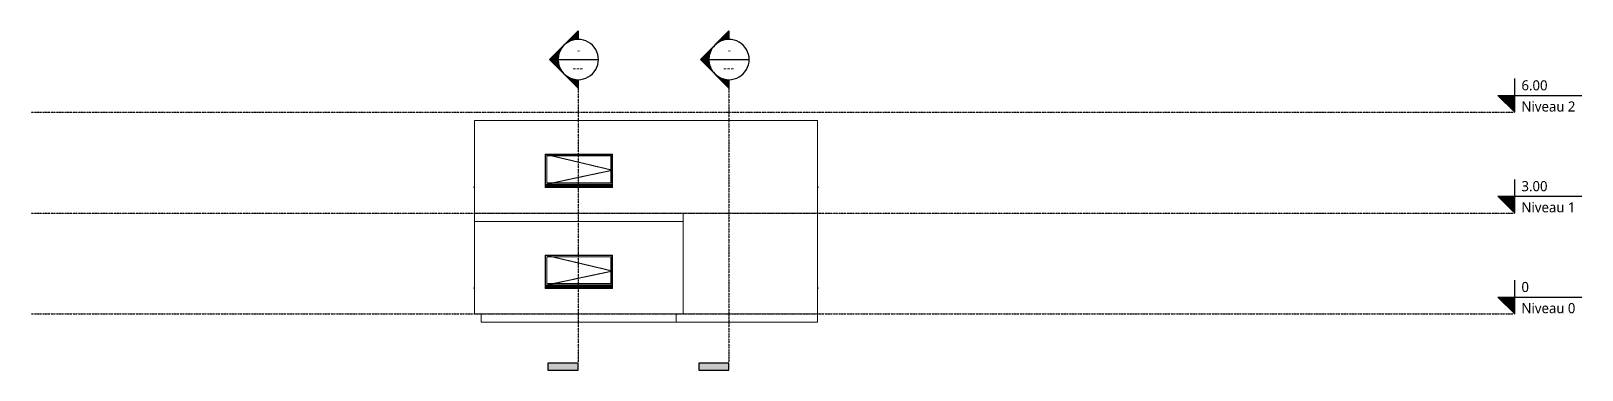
# Model space of a CAD drawing. Header units: millimetres. Extents: x -22111 to 24002, y -1669 to 8418.
import ezdxf

# ---------------------------------------------------------------- set-up
doc = ezdxf.new("R2010")
doc.units = ezdxf.units.MM
doc.linetypes.add('Centre', pattern=[12.499999999999998, 2.5, -1.874999999999999, 6.25, -1.874999999999999])
doc.linetypes.add('Tiret point', pattern=[6.249999999999998, 2.5, -1.874999999999999, 0, -1.874999999999999])
for name, color, linetype, lineweight in [('A-FLOR', 192, 'Continuous', 13), ('A-FLOR-LEVL', 51, 'Continuous', 30), ('A-GLAZ', 151, 'Continuous', 13), ('A-GLAZ-SILL', 1, 'Continuous', 13), ('A-WALL', 113, 'Continuous', 13), ('G-ANNO-SYMB', 111, 'Continuous', 30)]:
    doc.layers.add(name, color=color, linetype=linetype, lineweight=lineweight)
doc.styles.add('Trebuchet MS', font='trebuc.ttf', dxfattribs={"height": 299.9999999999996})
doc.styles.add('Trebuchet MS_1', font='trebuc.ttf', dxfattribs={"height": 249.9999999999997})

# ---------------------------------------------------------------- blocks, each defined once
blk = doc.blocks.new('1 Vantail - Droit - 0_60 m x 0_95 m - Appui en aluminium _2_00m large_-255854-Elévation Ouest')
at = {"layer": 'A-GLAZ', "linetype": 'Centre', "lineweight": 9}
for p in [(-6825.473373766344, 1749.999999999981), (-6825.473373766344, 849.9999999999806)]:
    blk.add_line(p, (-4825.473373766345, 1275.000000000118), dxfattribs=at)
at = {"layer": 'A-GLAZ'}
for p, q in [((-6810.473373766344, 864.9999999999804), (-6810.473373766344, 1734.99999999998)), ((-6810.473373766344, 1734.99999999998), (-4840.473373766345, 1734.99999999998)), ((-6775.473373766344, 1699.999999999981), (-6775.473373766344, 899.9999999999801)), ((-6775.473373766345, 1699.999999999982), (-4875.473373766345, 1699.999999999982)), ((-4875.473373766345, 899.9999999999799), (-4875.473373766345, 1699.999999999982)), ((-4840.473373766345, 1734.99999999998), (-4840.473373766345, 864.9999999999804)), ((-6825.473373766344, 839.3761424862691), (-4825.473373766345, 839.37614248627)), ((-6825.473373766344, 823.2991909404146), (-4825.473373766345, 823.2991909404146)), ((-6825.473373766344, 794.9999999999804), (-4825.473373766345, 794.9999999999804)), ((-4840.473373766345, 864.9999999999804), (-6810.473373766344, 864.9999999999804)), ((-6775.473373766344, 899.9999999999801), (-4875.473373766345, 899.9999999999799))]:
    blk.add_line(p, q, dxfattribs=at)
at = {"layer": 'A-GLAZ-SILL'}
for p, q in [((-4825.473373766345, 789.7296905869786), (-6825.473373766344, 789.7296905869786)), ((-6825.473373766344, 776.0661400023423), (-6825.473373766344, 777.6427035314294)), ((-6825.473373766344, 760.5104235264467), (-6825.473373766344, 776.0661400023423)), ((-6825.473373766344, 776.0661400023423), (-4825.473373766345, 776.0661400023423)), ((-4825.473373766345, 760.5104235264467), (-6825.473373766344, 760.5104235264467)), ((-4825.473373766345, 777.6427035314291), (-4825.473373766345, 776.0661400023423)), ((-4825.473373766345, 776.0661400023423), (-4825.473373766345, 760.5104235264467))]:
    blk.add_line(p, q, dxfattribs=at)
blk = doc.blocks.new('1 Vantail - Droit - 0_60 m x 0_95 m - Appui en aluminium _2_00m large_-V1-Elévation Ouest')
at = {"layer": 'A-GLAZ-SILL'}
for p, q in [((1289.526626234665, 776.0661400023423), (1274.526626233698, 777.6427035314294)), ((1274.526626233698, 772.3874917681118), (1284.526626234666, 771.3364494153532)), ((1284.526626234666, 771.3364494153532), (1284.526626234666, 761.035944702775)), ((1284.526626234666, 761.035944702775), (1289.526626234665, 760.5104235264467)), ((1289.526626234665, 760.5104235264467), (1289.526626234665, 776.0661400023423))]:
    blk.add_line(p, q, dxfattribs=at)
blk = doc.blocks.new('1 Vantail - Droit - 0_60 m x 0_95 m - Appui en aluminium _2_00m large_-V2-Elévation Ouest')
at = {"layer": 'A-GLAZ-SILL'}
for p, q in [((-8925.473373766366, 777.6427035314256), (-8940.473373767298, 776.0661400023423)), ((-8940.473373767298, 776.0661400023423), (-8940.473373767298, 760.5104235264467)), ((-8940.473373767298, 760.5104235264467), (-8935.473373767298, 761.035944702775)), ((-8935.473373767298, 771.3364494153532), (-8925.473373766366, 772.3874917681079)), ((-8935.473373767298, 761.035944702775), (-8935.473373767298, 771.3364494153532))]:
    blk.add_line(p, q, dxfattribs=at)
blk = doc.blocks.new('Niveau - Marqueur de niveau - Point triangulaire-1765-Elévation Ouest')
at = {"layer": 'A-FLOR-LEVL'}
blk.add_hatch(color=256, dxfattribs=at).paths.add_polyline_path([(22001.75957074366, 500.0000000001389), (22001.75957074366, 1.398252e-10), (21501.75957074365, 500.0000000001389)])
for p, q in [((22001.75957074366, 1.401425e-10), (22001.75957074366, 1000.000000000135)), ((21501.75957074365, 500.000000000136), (22001.75957074366, 1.402482e-10)), ((21501.75957074365, 500.000000000136), (24001.75957074365, 500.000000000136))]:
    blk.add_line(p, q, dxfattribs=at)
blk = doc.blocks.new('Coupe - Marque de la ligne de coupe - Verticale pleine-3537-Elévation Ouest')
at = {"layer": 'G-ANNO-SYMB'}
blk.add_hatch(color=256, dxfattribs=at).paths.add_polyline_path([(-2259.063198170641, -1469.200000000009), (-1359.063198170642, -1469.200000000018), (-1359.063198170644, -1669.200000000018), (-2259.063198170643, -1669.200000000009)])
for p, q in [((-2259.063198170641, -1469.200000000009), (-2259.063198170643, -1669.200000000009)), ((-1359.063198170642, -1469.200000000018), (-2259.063198170641, -1469.200000000009)), ((-2259.063198170643, -1669.200000000009), (-1359.063198170644, -1669.200000000018)), ((-1359.063198170644, -1669.200000000017), (-1359.063198170642, -1469.200000000018))]:
    blk.add_line(p, q, dxfattribs=at)
blk = doc.blocks.new('Coupe - Extrémité de la ligne de coupe - Pleine-2974-Elévation Ouest')
at = {"layer": 'G-ANNO-SYMB'}
h = blk.add_hatch(color=256, dxfattribs=at)
edge = h.paths.add_edge_path()
edge.add_line((-1359.063198170647, 8417.728137423828), (-1783.327266882569, 7993.464068711903))
edge.add_arc((-1359.063198170638, 7569.199999999977), 599.9999999999985, 90.00000000000051, 135.0000000000003, ccw=False)
edge.add_line((-1359.063198170645, 8169.199999999975), (-1359.063198170647, 8417.728137423828))
h = blk.add_hatch(color=256, dxfattribs=at)
edge = h.paths.add_edge_path()
edge.add_line((-2207.591335594491, 7569.199999999972), (-1959.063198170638, 7569.199999999975))
edge.add_arc((-1359.063198170638, 7569.199999999975), 600.0000000000008, 135.0000000000008, 180.0000000000004, ccw=False)
edge.add_line((-1783.327266882571, 7993.4640687119), (-2207.591335594491, 7569.199999999972))
h = blk.add_hatch(color=256, dxfattribs=at)
edge = h.paths.add_edge_path()
edge.add_line((-2207.591335594491, 7569.199999999975), (-1783.327266882569, 7144.935931288049))
edge.add_arc((-1359.063198170638, 7569.199999999977), 600.0000000000013, 180.0000000000002, 224.9999999999998, ccw=False)
edge.add_line((-1959.063198170638, 7569.199999999975), (-2207.591335594491, 7569.199999999975))
h = blk.add_hatch(color=256, dxfattribs=at)
edge = h.paths.add_edge_path()
edge.add_line((-1359.063198170643, 6720.671862576122), (-1359.063198170642, 6969.199999999975))
edge.add_arc((-1359.063198170638, 7569.199999999975), 599.9999999999987, 224.9999999999999, 269.99999999999966, ccw=False)
edge.add_line((-1783.327266882567, 7144.935931288047), (-1359.063198170643, 6720.671862576122))
for p, q in [((-2207.5913355945, 7569.19999999998), (-1359.063198170632, 8417.728137423826)), ((-1783.327266882569, 7993.464068711903), (-1359.063198170647, 8417.728137423828)), ((-1359.063198170634, 8169.199999999975), (-1359.063198170633, 8417.728137423826)), ((-1359.063198170647, 8417.728137423828), (-1359.063198170645, 8169.199999999975)), ((-2207.591335594491, 7569.199999999972), (-1783.327266882571, 7993.4640687119)), ((-2207.5913355945, 7569.19999999998), (-1359.063198170643, 6720.671862576122)), ((-1959.063198170638, 7569.199999999975), (-2207.591335594491, 7569.199999999972)), ((-2207.591335594491, 7569.199999999975), (-1959.063198170638, 7569.199999999975)), ((-1783.327266882569, 7144.935931288049), (-2207.591335594491, 7569.199999999975)), ((-1359.063198170643, 6720.671862576122), (-1783.327266882567, 7144.935931288047)), ((-1359.063198170641, 6969.199999999975), (-1359.063198170643, 6720.671862576122)), ((-1359.063198170642, 6969.199999999975), (-1359.063198170643, 6720.671862576122))]:
    blk.add_line(p, q, dxfattribs=at)
for centre, radius, start, end in [((-1359.063198170638, 7569.199999999975), 600.0000000000003, 89.99999999999984, 269.9999999999993), ((-1359.063198170638, 7569.199999999975), 600.0000000000008, 135.0000000000004, 180), ((-1359.063198170638, 7569.199999999977), 599.9999999999985, 90.00000000000018, 134.9999999999999), ((-1359.06319817064, 7569.199999999975), 600.0000000000005, 269.9999999999997, 89.99999999999984), ((-1359.063198170638, 7569.199999999977), 600.0000000000013, 179.9999999999998, 224.9999999999994), ((-1359.063198170638, 7569.199999999975), 599.9999999999987, 224.9999999999995, 269.9999999999993)]:
    blk.add_arc(centre, radius, start, end, dxfattribs=at)

msp = doc.modelspace()

# ---------------------------------------------------------------- linework, layer by layer
at = {"layer": 'A-FLOR'}
for p, q in [((-8925.473373766366, 2999.99999999998), (-2725.473373766319, 2999.99999999998)), ((-8925.473373766366, 2999.99999999998), (-8925.473373766366, 2749.99999999998)), ((-2725.473373766319, 2999.99999999998), (-2725.473373766319, 2749.99999999998)), ((-8725.473373766368, -1.94916e-11), (-8725.473373766368, -250.0000000000195)), ((1274.526626233696, -250.0000000000195), (-8725.473373766368, -250.0000000000195)), ((-2925.473373766329, -1.94916e-11), (-2925.473373766329, -250.0000000000195)), ((1274.526626233696, -1.94916e-11), (1274.526626233696, -250.0000000000195))]:
    msp.add_line(p, q, dxfattribs=at)
at = {"layer": 'A-FLOR-LEVL', "linetype": 'Tiret point'}
for p, q in [((-22110.85823820323, 6000.000000000315), (22001.75957074367, 6000.000000000172)), ((-22110.85823820323, 3000.000000000048), (22001.75957074367, 3000.000000000048)), ((-22110.85823820323, 1.374077e-10), (22001.75957074368, 1.374077e-10))]:
    msp.add_line(p, q, dxfattribs=at)
at = {"layer": 'A-WALL'}
for p, q in [((1274.526626233697, 5749.999999999979), (-8925.473373766337, 5749.999999999979)), ((-8925.473373766337, 5749.999999999979), (-8925.473373766337, 2999.99999999998)), ((1274.526626233697, 5749.999999999979), (1274.526626233697, -1.94916e-11)), ((-6825.473373766332, 3777.642703531432), (-6825.473373766332, 4749.999999999981)), ((-6825.473373766332, 4749.999999999981), (-4825.473373766334, 4749.999999999981)), ((-4825.473373766334, 4749.999999999981), (-4825.473373766334, 3777.642703531432)), ((1274.526626233697, 2999.99999999998), (-2725.473373766304, 2999.99999999998)), ((-2725.47337376633, 2749.99999999998), (-8925.473373766363, 2749.99999999998)), ((-8925.473373766366, 2749.99999999998), (-8925.473373766366, -1.94916e-11)), ((-2725.47337376633, 2749.99999999998), (-2725.47337376633, -1.94916e-11)), ((-6825.473373766342, 777.6427035314294), (-6825.473373766342, 1749.999999999981)), ((-6825.473373766342, 1749.999999999981), (-4825.473373766345, 1749.999999999981)), ((-4825.473373766345, 1749.999999999981), (-4825.473373766345, 777.6427035314293)), ((-8925.473373766366, -1.94916e-11), (1274.526626233697, -1.94916e-11))]:
    msp.add_line(p, q, dxfattribs=at)
at = {"layer": 'G-ANNO-SYMB'}
for p, q in [((-6442.265071182236, 7569.199999999975), (-5242.265071182235, 7569.199999999975)), ((-1959.063198170639, 7569.199999999975), (-759.0631981706387, 7569.199999999975))]:
    msp.add_line(p, q, dxfattribs=at)
at = {"layer": 'G-ANNO-SYMB', "linetype": 'Tiret point'}
for p, q in [((-5842.265071182243, 6969.199999999979), (-5842.265071182243, -1469.200000000019)), ((-1359.063198170642, 6969.199999999979), (-1359.063198170642, -1469.200000000019))]:
    msp.add_line(p, q, dxfattribs=at)

# ---------------------------------------------------------------- block references
at = {"layer": 'A-FLOR-LEVL'}
for p in [(0, 6000.000000000031), (0, 2999.999999999909), (0, 0)]:
    msp.add_blockref('Niveau - Marqueur de niveau - Point triangulaire-1765-Elévation Ouest', p, dxfattribs=at)
at = {"layer": 'A-GLAZ', "lineweight": 9}
for name, p in [('1 Vantail - Droit - 0_60 m x 0_95 m - Appui en aluminium _2_00m large_-255854-Elévation Ouest', (0, 3000)), ('1 Vantail - Droit - 0_60 m x 0_95 m - Appui en aluminium _2_00m large_-V2-Elévation Ouest', (0, 3000)), ('1 Vantail - Droit - 0_60 m x 0_95 m - Appui en aluminium _2_00m large_-V1-Elévation Ouest', (0, 3000)), ('1 Vantail - Droit - 0_60 m x 0_95 m - Appui en aluminium _2_00m large_-255854-Elévation Ouest', (0, 0)), ('1 Vantail - Droit - 0_60 m x 0_95 m - Appui en aluminium _2_00m large_-V2-Elévation Ouest', (0, 0)), ('1 Vantail - Droit - 0_60 m x 0_95 m - Appui en aluminium _2_00m large_-V1-Elévation Ouest', (0, 0))]:
    msp.add_blockref(name, p, dxfattribs=at)
at = {"layer": 'G-ANNO-SYMB'}
for name, p in [('Coupe - Extrémité de la ligne de coupe - Pleine-2974-Elévation Ouest', (-4483.201873011596, 0)), ('Coupe - Extrémité de la ligne de coupe - Pleine-2974-Elévation Ouest', (0, 0)), ('Coupe - Marque de la ligne de coupe - Verticale pleine-3537-Elévation Ouest', (-4483.201873011597, 0)), ('Coupe - Marque de la ligne de coupe - Verticale pleine-3537-Elévation Ouest', (0, 0))]:
    msp.add_blockref(name, p, dxfattribs=at)

# ---------------------------------------------------------------- texts
at = {"layer": 'A-FLOR-LEVL', "char_height": 299.9999999999996, "attachment_point": 1, "style": 'Trebuchet MS'}
for s, insert, width in [('6.00', (22202.3122908351, 6951.120147257395), 1010.126249999999), ('Niveau 2', (22202.3122908351, 6321.614472002809), 1980.168124999997), ('3.00', (22202.3122908351, 3951.120147257273), 1010.126249999999), ('Niveau 1', (22202.3122908351, 3321.614472002688), 1980.168124999997), ('0', (22202.3122908351, 951.1201472573638), 272.5737499999997), ('Niveau 0', (22202.3122908351, 321.6144720027785), 1980.168124999997)]:
    msp.add_mtext(s, dxfattribs=dict(at, insert=insert, width=width))
at = {"layer": 'G-ANNO-SYMB', "char_height": 249.9999999999997, "attachment_point": 1, "style": 'Trebuchet MS_1'}
for s, insert, width in [('-', (-5884.023013515609, 7978.628115186618), 152.3206249999998), ('-', (-1400.821140504012, 7978.628115186618), 152.3206249999998), ('---', (-6009.523013515607, 7448.479645112255), 456.9618749999995), ('---', (-1526.321140504012, 7448.479645112255), 456.9618749999995)]:
    msp.add_mtext(s, dxfattribs=dict(at, insert=insert, width=width))

doc.saveas('drawing.dxf')
